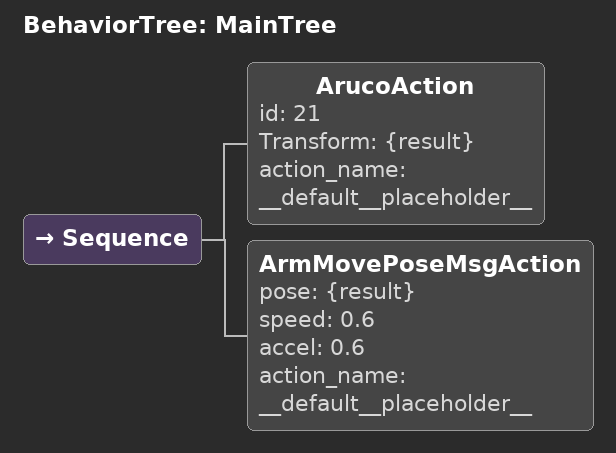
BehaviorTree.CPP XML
<?xml version="1.0" encoding="UTF-8"?>
<root BTCPP_format="4">
  <BehaviorTree ID="MainTree">
    <Sequence>
      <ArucoAction id="21"
                   Transform="{result}"
                   action_name="__default__placeholder__"/>
      <ArmMovePoseMsgAction pose="{result}"
                            speed="0.6"
                            accel="0.6"
                            action_name="__default__placeholder__"/>
    </Sequence>
  </BehaviorTree>

</root>
